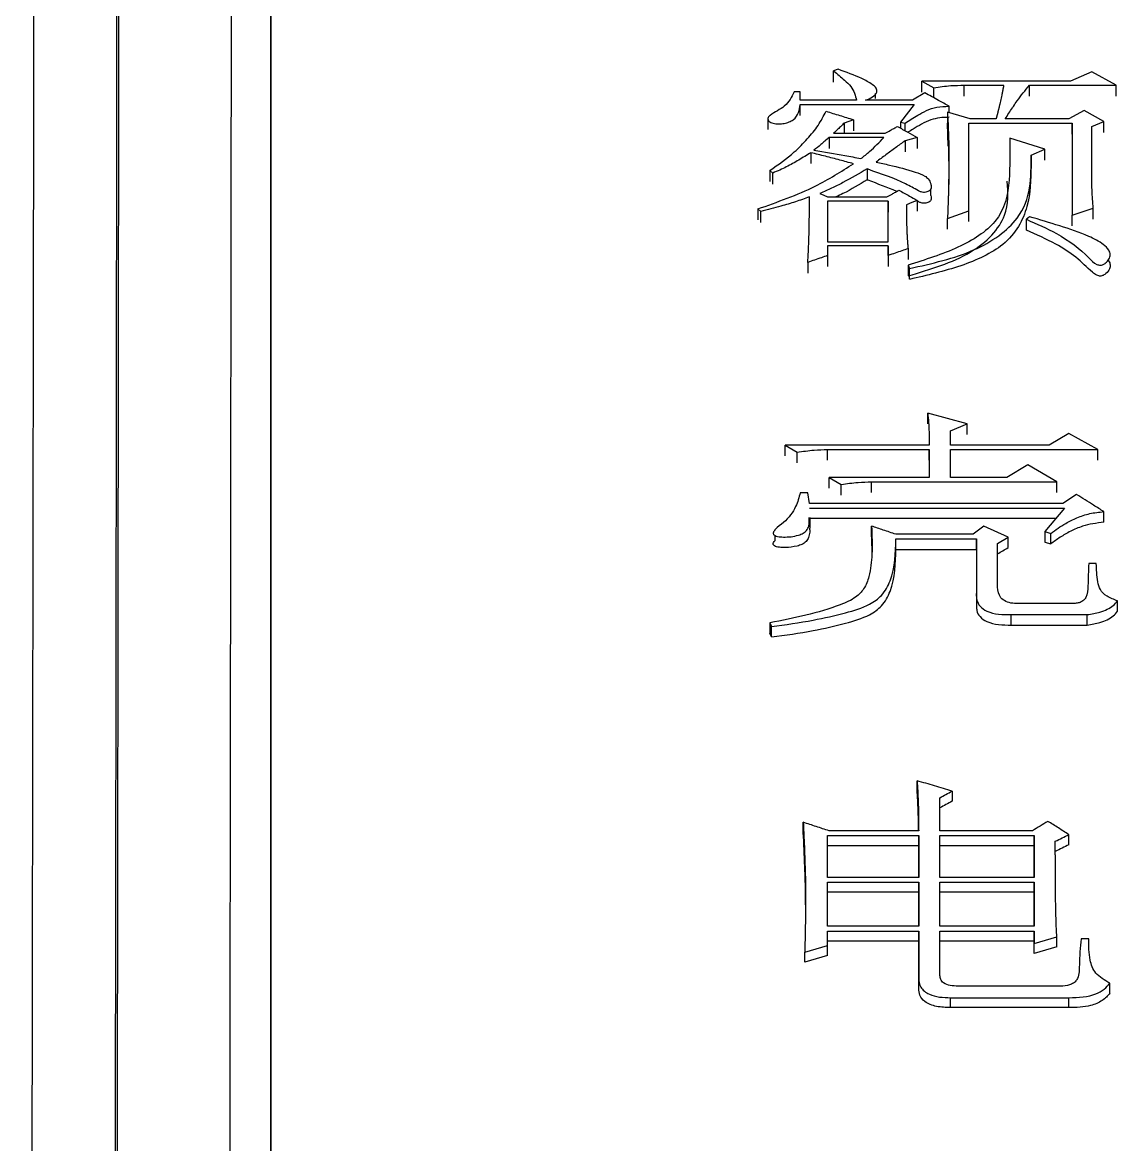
# Model space of a CAD drawing. Header units: millimetres. Extents: x 2160 to 4596, y 811 to 2534.
# Drawn here: x 2730.58 to 2738.38, y 2295.39 to 2303.39 of the extents above; entities that cross this region are included whole.
import ezdxf

# ---------------------------------------------------------------- set-up
doc = ezdxf.new("R2010")
doc.units = ezdxf.units.MM

msp = doc.modelspace()

# ---------------------------------------------------------------- linework, layer by layer
at = {"color": 7, "linetype": 'Continuous', "lineweight": 25}
for p, q in [((2736.3903, 2303.052), (2736.3579, 2303.0401)), ((2736.3579, 2302.9612), (2736.3579, 2303.0401)), ((2738.1968, 2303.0341), (2738.0454, 2302.9685)), ((2738.3699, 2302.9387), (2738.1968, 2303.0341)), ((2736.9853, 2302.9685), (2737.0718, 2302.9208)), ((2738.0454, 2302.9685), (2736.9853, 2302.9685)), ((2736.9853, 2302.8897), (2736.9853, 2302.9685)), ((2737.2881, 2302.9387), (2737.5694, 2302.9387)), ((2737.2881, 2302.8599), (2737.2881, 2302.9387)), ((2737.7533, 2302.9387), (2738.3699, 2302.9387)), ((2738.3699, 2302.8599), (2738.3699, 2302.9387)), ((2736.1199, 2302.8909), (2736.0766, 2302.8909)), ((2736.1199, 2302.8311), (2736.1199, 2302.8909)), ((2736.6563, 2302.9213), (2736.6563, 2302.9232)), ((2736.6563, 2302.844), (2736.6563, 2302.8789)), ((2737.0069, 2302.8849), (2736.9204, 2302.8311)), ((2737.0718, 2302.849), (2737.0718, 2302.9208)), ((2736.5201, 2302.8311), (2736.1199, 2302.8311)), ((2736.1199, 2302.7225), (2736.1199, 2302.8011)), ((2736.9204, 2302.8311), (2736.585, 2302.8311)), ((2736.9312, 2302.8011), (2736.8338, 2302.675)), ((2737.18, 2302.7439), (2737.18, 2302.7891)), ((2735.8889, 2302.7012), (2735.8889, 2302.6223)), ((2736.4985, 2302.6931), (2736.4985, 2302.6146)), ((2737.1692, 2302.7471), (2737.1692, 2302.6681)), ((2737.3314, 2302.6991), (2737.1692, 2302.7471)), ((2737.5153, 2302.6991), (2737.3314, 2302.6991)), ((2738.0345, 2302.6991), (2737.5802, 2302.6991)), ((2738.1427, 2302.7591), (2738.0345, 2302.6991)), ((2738.2833, 2302.681), (2738.1427, 2302.7591)), ((2736.4336, 2302.669), (2736.4336, 2302.5968)), ((2736.8338, 2302.675), (2736.8338, 2302.6329)), ((2736.8338, 2302.675), (2736.8663, 2302.669)), ((2737.1745, 2302.5032), (2737.1692, 2302.6681)), ((2737.3206, 2302.669), (2738.0562, 2302.669)), ((2737.3206, 2302.0442), (2737.3206, 2302.669)), ((2738.0562, 2302.669), (2738.0562, 2302.0136)), ((2738.0562, 2302.5906), (2738.0562, 2302.669)), ((2738.1968, 2302.6449), (2738.2833, 2302.681)), ((2738.1968, 2302.2759), (2738.1968, 2302.6449)), ((2738.2833, 2302.6026), (2738.2833, 2302.681)), ((2736.7148, 2302.5666), (2736.3254, 2302.5666)), ((2736.3254, 2302.5666), (2736.3254, 2302.4883)), ((2736.3579, 2302.5968), (2736.7256, 2302.5968)), ((2736.8663, 2302.5425), (2736.8663, 2302.4642)), ((2736.9528, 2302.5666), (2736.9528, 2302.4883)), ((2737.8615, 2302.4821), (2737.6127, 2302.5606)), ((2736.1956, 2302.4579), (2736.1956, 2302.3797)), ((2737.7641, 2302.4397), (2737.8615, 2302.4821)), ((2737.8615, 2302.4038), (2737.8615, 2302.4821)), ((2737.7641, 2302.4397), (2737.7641, 2302.3615)), ((2735.9035, 2302.3306), (2735.9252, 2302.3124)), ((2735.9252, 2302.2344), (2735.9252, 2302.3124)), ((2736.3146, 2302.142), (2736.7365, 2302.142)), ((2737.0511, 2302.1535), (2737.0511, 2302.2013)), ((2735.817, 2302.0565), (2735.8386, 2302.0381)), ((2735.817, 2302.0565), (2735.817, 2301.9784)), ((2736.1848, 2302.0507), (2736.1848, 2302.0638)), ((2736.3146, 2302.1115), (2736.3146, 2301.8234)), ((2736.7473, 2302.1115), (2736.3146, 2302.1115)), ((2736.7473, 2301.8234), (2736.7473, 2302.1115)), ((2736.7473, 2302.1115), (2736.7473, 2302.0337)), ((2736.9528, 2302.1176), (2736.9528, 2302.0398)), ((2738.0562, 2302.0136), (2738.2076, 2302.0626)), ((2738.2076, 2301.9848), (2738.2076, 2302.0626)), ((2735.8386, 2301.9604), (2735.8386, 2302.0381)), ((2736.7473, 2301.8234), (2736.7473, 2302.0333)), ((2737.1692, 2301.9892), (2737.3206, 2302.0442)), ((2737.1692, 2301.9115), (2737.1692, 2301.9892)), ((2737.3206, 2301.9665), (2737.3206, 2302.0442)), ((2737.7316, 2301.905), (2737.7316, 2301.983)), ((2738.0562, 2301.936), (2738.0562, 2302.0136)), ((2736.3146, 2301.8234), (2736.7473, 2301.8234)), ((2736.7473, 2301.7927), (2736.3146, 2301.7927)), ((2736.3146, 2301.7927), (2736.3146, 2301.7249)), ((2736.7473, 2301.7249), (2736.7473, 2301.7927)), ((2736.7473, 2301.7927), (2736.7473, 2301.7153)), ((2736.8879, 2301.7742), (2736.8879, 2301.6968)), ((2738.3136, 2301.7675), (2738.3136, 2301.7697)), ((2736.174, 2301.6755), (2736.174, 2301.5983)), ((2736.3146, 2301.7249), (2736.3146, 2301.6476)), ((2736.7473, 2301.7249), (2736.7473, 2301.6476)), ((2738.3135, 2301.6919), (2738.3135, 2301.693)), ((2736.8987, 2301.5551), (2736.8987, 2301.6323)), ((2737.3098, 2300.5258), (2737.0285, 2300.6019)), ((2737.0285, 2300.5258), (2737.0285, 2300.6019)), ((2737.1908, 2300.475), (2737.3098, 2300.5258)), ((2737.3098, 2300.4498), (2737.3098, 2300.5258)), ((2737.1908, 2300.3731), (2737.1908, 2300.475)), ((2738.0346, 2300.4559), (2737.8939, 2300.3731)), ((2738.2401, 2300.3412), (2738.0346, 2300.4559)), ((2736.0117, 2300.3731), (2736.0983, 2300.3221)), ((2737.0394, 2300.3731), (2736.0117, 2300.3731)), ((2737.8939, 2300.3731), (2737.1908, 2300.3731)), ((2736.0983, 2300.2463), (2736.0983, 2300.3221)), ((2736.3146, 2300.3412), (2737.0394, 2300.3412)), ((2736.3146, 2300.2654), (2736.3146, 2300.3412)), ((2737.0394, 2300.3412), (2737.0394, 2300.1431)), ((2737.0394, 2300.2654), (2737.0394, 2300.3412)), ((2737.1908, 2300.3412), (2738.2401, 2300.3412)), ((2737.1908, 2300.1431), (2737.1908, 2300.3412)), ((2738.2401, 2300.2654), (2738.2401, 2300.3412)), ((2737.7425, 2300.2327), (2737.5911, 2300.1431)), ((2737.948, 2300.111), (2737.7425, 2300.2327)), ((2736.3254, 2300.1431), (2736.412, 2300.0918)), ((2737.0394, 2300.1431), (2736.3254, 2300.1431)), ((2737.5911, 2300.1431), (2737.1908, 2300.1431)), ((2736.412, 2300.0163), (2736.412, 2300.0918)), ((2736.6283, 2300.0355), (2736.6283, 2300.111)), ((2736.6283, 2300.111), (2737.948, 2300.111)), ((2737.948, 2300.0355), (2737.948, 2300.111)), ((2736.174, 2300.034), (2736.1199, 2300.034)), ((2736.1848, 2299.9569), (2736.174, 2300.034)), ((2738.0887, 2300.0212), (2737.9913, 2299.9569)), ((2737.9913, 2299.9569), (2736.1848, 2299.9569)), ((2736.1848, 2299.9247), (2738.0021, 2299.9247)), ((2738.0021, 2299.9247), (2737.8615, 2299.757)), ((2738.2834, 2299.8236), (2738.2834, 2299.8989)), ((2737.939, 2299.8494), (2736.1848, 2299.8494)), ((2736.1894, 2299.7817), (2736.1894, 2299.8574)), ((2735.938, 2299.7673), (2735.938, 2299.7658)), ((2735.938, 2299.7298), (2735.938, 2299.6917)), ((2736.6283, 2299.7206), (2736.6283, 2299.7958)), ((2737.3531, 2299.7376), (2736.8014, 2299.7376)), ((2737.4288, 2299.7957), (2737.3531, 2299.7376)), ((2737.6019, 2299.7182), (2737.4288, 2299.7957)), ((2737.8615, 2299.757), (2737.9048, 2299.744)), ((2737.8615, 2299.757), (2737.8615, 2299.6819)), ((2737.9048, 2299.6689), (2737.9048, 2299.744)), ((2736.6283, 2299.7206), (2736.6297, 2299.5892)), ((2736.8014, 2299.6302), (2736.8014, 2299.7052)), ((2736.8014, 2299.7052), (2737.3747, 2299.7052)), ((2736.802, 2299.6003), (2736.802, 2299.6758)), ((2737.3747, 2299.7052), (2737.3747, 2299.3153)), ((2737.3747, 2299.6302), (2737.3747, 2299.7052)), ((2737.5262, 2299.6729), (2737.6019, 2299.7182)), ((2737.5262, 2299.361), (2737.5262, 2299.6729)), ((2737.6019, 2299.6431), (2737.6019, 2299.7182)), ((2737.8615, 2299.6819), (2737.9048, 2299.6689)), ((2736.8014, 2299.6302), (2737.3747, 2299.6302)), ((2737.3747, 2299.6302), (2737.3747, 2299.2408)), ((2738.2293, 2299.5302), (2738.1752, 2299.5302)), ((2737.3747, 2299.2954), (2737.3747, 2299.3153)), ((2737.3747, 2299.2984), (2737.3747, 2299.2237)), ((2738.3807, 2299.1886), (2738.3807, 2299.2631)), ((2738.0562, 2299.2435), (2737.6884, 2299.2435)), ((2735.9036, 2299.106), (2735.9144, 2299.0798)), ((2737.6235, 2299.165), (2738.1644, 2299.165)), ((2737.6235, 2299.0906), (2737.6235, 2299.165)), ((2737.6235, 2299.0906), (2738.1644, 2299.0906)), ((2738.1644, 2299.0906), (2738.1644, 2299.165)), ((2735.9144, 2299.0056), (2735.9036, 2299.0318)), ((2735.9144, 2299.0056), (2735.9144, 2299.0798)), ((2736.9528, 2297.9081), (2736.9528, 2297.9809)), ((2737.2016, 2297.907), (2737.2016, 2297.8343)), ((2737.1151, 2297.6239), (2737.1151, 2297.8599)), ((2736.1416, 2297.6123), (2736.1416, 2297.6847)), ((2736.3146, 2297.5901), (2736.9637, 2297.5901)), ((2736.3146, 2297.2916), (2736.3146, 2297.5901)), ((2736.9637, 2297.6239), (2736.3254, 2297.6239)), ((2736.9637, 2297.5901), (2736.9637, 2297.2916)), ((2736.9637, 2297.5178), (2736.9637, 2297.5901)), ((2737.775, 2297.6239), (2737.1151, 2297.6239)), ((2737.1151, 2297.5901), (2737.7858, 2297.5901)), ((2737.1151, 2297.2916), (2737.1151, 2297.5901)), ((2737.7858, 2297.5901), (2737.7858, 2297.2916)), ((2737.7858, 2297.5178), (2737.7858, 2297.5901)), ((2738.0346, 2297.5245), (2738.0346, 2297.5968)), ((2736.9637, 2297.5178), (2736.3146, 2297.5178)), ((2736.9637, 2297.2916), (2736.9637, 2297.5178)), ((2737.7858, 2297.5178), (2737.1151, 2297.5178)), ((2737.7858, 2297.2916), (2737.7858, 2297.5178)), ((2736.1533, 2297.333), (2736.1571, 2297.0151)), ((2736.9637, 2297.2916), (2736.3146, 2297.2916)), ((2736.3146, 2297.2576), (2736.9637, 2297.2576)), ((2736.3146, 2296.9435), (2736.3146, 2297.2576)), ((2736.9637, 2297.2576), (2736.9637, 2296.9435)), ((2736.9637, 2297.1857), (2736.9637, 2297.2576)), ((2737.7858, 2297.2916), (2737.1151, 2297.2916)), ((2737.1151, 2297.2576), (2737.7858, 2297.2576)), ((2737.1151, 2296.9435), (2737.1151, 2297.2576)), ((2737.7858, 2297.2576), (2737.7858, 2296.9435)), ((2737.7858, 2297.1857), (2737.7858, 2297.2576)), ((2736.9637, 2297.1857), (2736.3146, 2297.1857)), ((2736.9637, 2296.9435), (2736.9637, 2297.1857)), ((2737.7858, 2297.1857), (2737.1151, 2297.1857)), ((2737.7858, 2296.9435), (2737.7858, 2297.1857)), ((2736.9637, 2296.9435), (2736.3146, 2296.9435)), ((2737.7858, 2296.9435), (2737.1151, 2296.9435)), ((2736.3146, 2296.9092), (2736.9637, 2296.9092)), ((2736.3146, 2296.8063), (2736.3146, 2296.9092)), ((2736.9637, 2296.9092), (2736.9637, 2296.5723)), ((2736.9637, 2296.8378), (2736.9637, 2296.9092)), ((2737.1151, 2296.9092), (2737.7858, 2296.9092)), ((2737.1151, 2296.593), (2737.1151, 2296.9092)), ((2737.7858, 2296.9092), (2737.7858, 2296.82)), ((2737.7858, 2296.8378), (2737.7858, 2296.9092)), ((2737.948, 2296.7967), (2737.948, 2296.8681)), ((2738.1752, 2296.8543), (2738.1211, 2296.8543)), ((2736.9637, 2296.8378), (2736.3146, 2296.8378)), ((2736.3146, 2296.735), (2736.3146, 2296.8063)), ((2736.9637, 2296.5013), (2736.9637, 2296.8378)), ((2737.7858, 2296.8378), (2737.1151, 2296.8378)), ((2737.7858, 2296.7487), (2737.7858, 2296.8378)), ((2737.7858, 2296.7487), (2737.7858, 2296.82)), ((2736.1524, 2296.687), (2736.1524, 2296.7582)), ((2736.9637, 2296.5013), (2736.9637, 2296.5723)), ((2738.3267, 2296.4669), (2738.3267, 2296.5378)), ((2737.9915, 2296.5171), (2737.2449, 2296.5171)), ((2737.1908, 2296.3634), (2737.1908, 2296.4342)), ((2737.1908, 2296.4342), (2738.0346, 2296.4342)), ((2738.0346, 2296.3634), (2738.0346, 2296.4342)), ((2738.0346, 2296.3634), (2737.1908, 2296.3634))]:
    msp.add_line(p, q, dxfattribs=at)
at = {"color": 7, "linetype": 'Continuous', "lineweight": 25, "flags": 128}
for points in [[(2737.7533, 2302.8599), (2737.7533, 2302.887), (2737.7533, 2302.9129), (2737.7533, 2302.9387)], [(2736.1199, 2302.8011), (2736.5255, 2302.8011), (2736.9312, 2302.8011)], [(2736.4985, 2302.6931), (2736.466, 2302.6811), (2736.4336, 2302.669)], [(2736.9528, 2302.5666), (2736.9095, 2302.5545), (2736.8663, 2302.5425)], [(2735.9035, 2302.3306), (2735.9035, 2302.302), (2735.9035, 2302.2771), (2735.9035, 2302.2526)], [(2736.5959, 2302.3428), (2736.5959, 2302.3199), (2736.5959, 2302.2969), (2736.5959, 2302.2643)], [(2736.2605, 2302.1664), (2736.2876, 2302.1542), (2736.3146, 2302.142)], [(2736.9528, 2302.1176), (2736.915, 2302.1023), (2736.8771, 2302.087)], [(2737.7532, 2302.0014), (2737.7424, 2301.9922), (2737.7316, 2301.983)], [(2736.8879, 2301.657), (2736.8879, 2301.6255), (2736.8879, 2301.6024), (2736.8879, 2301.5797)], [(2736.0117, 2300.2973), (2736.0117, 2300.3162), (2736.0117, 2300.3352), (2736.0117, 2300.3731)], [(2736.3254, 2300.0675), (2736.3254, 2300.0864), (2736.3254, 2300.1053), (2736.3254, 2300.1431)], [(2735.9036, 2299.106), (2735.9036, 2299.0754), (2735.9036, 2299.0536), (2735.9036, 2299.0318)], [(2737.7858, 2296.82), (2737.8669, 2296.844), (2737.948, 2296.8681)], [(2736.1524, 2296.7582), (2736.2335, 2296.7823), (2736.3146, 2296.8063)], [(2737.948, 2296.7967), (2737.8669, 2296.7727), (2737.7858, 2296.7487)], [(2736.3146, 2296.735), (2736.2335, 2296.711), (2736.1524, 2296.687)]]:
    msp.add_lwpolyline(points, dxfattribs=at)
at = {"color": 7, "linetype": 'Continuous', "lineweight": 25}
for points, knots in [([(2732.3461, 2317.8629), (2732.3462, 2317.7589), (2732.3462, 2317.2381), (2732.3463, 2315.8712), (2732.3463, 2313.7113), (2732.3464, 2311.0929), (2732.3464, 2308.6304), (2732.3465, 2305.1226), (2732.3465, 2301.9796), (2732.3465, 2297.6645), (2732.3466, 2292.9775), (2732.3466, 2287.8453), (2732.3467, 2282.4217), (2732.3467, 2277.863), (2732.3468, 2271.9405), (2732.3468, 2267.0347), (2732.3469, 2260.3558), (2732.347, 2256.063), (2732.3471, 2253.0619)], [0, 0, 0, 0, 0.020124, 0.100733, 0.181328, 0.221587, 0.302184, 0.342442, 0.423039, 0.463298, 0.543894, 0.624491, 0.664749, 0.745346, 0.785604, 0.8662, 0.906458, 1, 1, 1, 1]), ([(2732.3466, 2286.7729), (2732.3466, 2287.9576), (2732.3466, 2290.2111), (2732.3465, 2294.2514), (2732.3465, 2297.959), (2732.3465, 2302.1936), (2732.3464, 2305.2676), (2732.3464, 2308.6798), (2732.3463, 2311.6572), (2732.3463, 2314.0006), (2732.3462, 2315.9411), (2732.3462, 2316.6748), (2732.3461, 2317.1716)], [0, 0, 0, 0, 0.072858, 0.13859, 0.270184, 0.335916, 0.467513, 0.533245, 0.664841, 0.796434, 0.862166, 1, 1, 1, 1]), ([(2730.6775, 2316.9149), (2730.6776, 2316.9432), (2730.6779, 2317.0317), (2730.6766, 2316.0453), (2730.6737, 2314.0324), (2730.669, 2310.9697), (2730.6638, 2307.5815), (2730.6587, 2304.2441), (2730.6541, 2301.1744), (2730.6485, 2297.531), (2730.642, 2293.2603), (2730.6347, 2288.6146), (2730.627, 2283.6678), (2730.6188, 2278.4974), (2730.6098, 2272.8131), (2730.5999, 2266.6161), (2730.5892, 2259.9322), (2730.5817, 2255.2415), (2730.5778, 2252.8474)], [0, 0, 0, 0, 0.039342, 0.122943, 0.206183, 0.289063, 0.371582, 0.416612, 0.465601, 0.518547, 0.575452, 0.636313, 0.690059, 0.746552, 0.805793, 0.867782, 0.932518, 1, 1, 1, 1]), ([(2731.1828, 2252.7119), (2731.1874, 2256.0112), (2731.1965, 2262.6097), (2731.2094, 2272.0397), (2731.2215, 2280.9203), (2731.2324, 2289.078), (2731.2422, 2296.3784), (2731.2505, 2302.6961), (2731.2572, 2307.9182), (2731.2622, 2311.9747), (2731.2654, 2314.7227), (2731.2669, 2316.1688), (2731.2665, 2316.1455), (2731.2663, 2316.1368)], [0, 0, 0, 0, 0.094309, 0.188619, 0.282928, 0.377238, 0.471547, 0.565857, 0.660166, 0.754475, 0.848785, 0.943094, 1, 1, 1, 1]), ([(2731.1968, 2252.6632), (2731.2001, 2255.0489), (2731.2066, 2259.7555), (2731.2158, 2266.5047), (2731.2245, 2272.8473), (2731.2325, 2278.7425), (2731.2399, 2284.1731), (2731.2476, 2289.9061), (2731.2552, 2295.6747), (2731.2625, 2301.155), (2731.2682, 2305.6221), (2731.2727, 2309.1452), (2731.276, 2311.8072), (2731.2782, 2313.7101), (2731.2795, 2314.9289), (2731.2801, 2315.6459), (2731.2799, 2315.6767), (2731.2798, 2315.6914)], [0, 0, 0, 0, 0.06854, 0.13522, 0.200041, 0.263001, 0.324101, 0.38334, 0.468684, 0.549845, 0.626823, 0.699617, 0.768227, 0.832652, 0.892892, 0.948946, 1, 1, 1, 1]), ([(2732.078, 2314.9376), (2732.078, 2314.9496), (2732.0783, 2315.0619), (2732.0781, 2314.7092), (2732.0776, 2314.1393), (2732.077, 2313.5926), (2732.0763, 2312.9184), (2732.0754, 2312.1103), (2732.0743, 2311.1704), (2732.073, 2310.0988), (2732.0709, 2308.3893), (2732.0675, 2305.7032), (2732.0623, 2301.5534), (2732.0556, 2296.337), (2732.0483, 2290.7301), (2732.0407, 2285.0529), (2732.0332, 2279.5858), (2732.025, 2273.573), (2732.016, 2267.0254), (2732.0062, 2259.9825), (2731.9994, 2255.0402), (2731.9959, 2252.5261)], [0, 0, 0, 0, 0.008365, 0.077995, 0.107986, 0.138061, 0.168221, 0.198465, 0.228793, 0.259205, 0.289702, 0.358895, 0.433683, 0.514064, 0.600037, 0.66048, 0.723411, 0.788828, 0.856732, 0.927123, 1, 1, 1, 1]), ([(2736.3579, 2303.0401), (2736.3844, 2303.0185), (2736.4278, 2302.9831), (2736.4824, 2302.9311), (2736.5093, 2302.8818), (2736.5165, 2302.848), (2736.5201, 2302.8311)], [0, 0, 0, 0, 0.34464, 0.565757, 0.783533, 1, 1, 1, 1]), ([(2736.585, 2302.8311), (2736.6024, 2302.8386), (2736.6364, 2302.8534), (2736.6709, 2302.8848), (2736.6638, 2302.9193), (2736.6233, 2302.9527), (2736.5345, 2303.0001), (2736.4476, 2303.0314), (2736.3903, 2303.052)], [0, 0, 0, 0, 0.121652, 0.238643, 0.329835, 0.425879, 0.621221, 1, 1, 1, 1]), ([(2737.0718, 2302.9208), (2737.1116, 2302.9267), (2737.1827, 2302.9374), (2737.2559, 2302.9383), (2737.2881, 2302.9387)], [0, 0, 0, 0, 0.558835, 1, 1, 1, 1]), ([(2737.5694, 2302.9387), (2737.5691, 2302.9369), (2737.5684, 2302.9334), (2737.5676, 2302.9291), (2737.5668, 2302.9247), (2737.5661, 2302.9212), (2737.5655, 2302.9177), (2737.5648, 2302.9141), (2737.5641, 2302.9106), (2737.5633, 2302.9063), (2737.5626, 2302.9027), (2737.5618, 2302.8984), (2737.5609, 2302.894), (2737.5599, 2302.8887), (2737.5589, 2302.8834), (2737.5579, 2302.8782), (2737.5568, 2302.8729), (2737.5547, 2302.8624), (2737.5499, 2302.8396), (2737.5447, 2302.8168), (2737.5406, 2302.7993), (2737.5389, 2302.7923), (2737.5372, 2302.7853), (2737.5351, 2302.7765), (2737.5333, 2302.7695), (2737.5316, 2302.7625), (2737.5302, 2302.7572), (2737.5291, 2302.7528), (2737.528, 2302.7484), (2737.5271, 2302.7449), (2737.5262, 2302.7414), (2737.5253, 2302.7379), (2737.5244, 2302.7344), (2737.5233, 2302.73), (2737.5224, 2302.7265), (2737.5213, 2302.7222), (2737.5204, 2302.7187), (2737.5195, 2302.7151), (2737.5186, 2302.7116), (2737.5177, 2302.7081), (2737.5165, 2302.7037), (2737.5158, 2302.7009), (2737.5153, 2302.6991)], [0, 0, 0, 0, 0.021952, 0.043903, 0.054879, 0.07683, 0.087806, 0.098782, 0.120733, 0.131709, 0.15366, 0.164636, 0.186587, 0.208539, 0.23049, 0.252442, 0.274393, 0.296345, 0.384151, 0.559767, 0.581718, 0.603669, 0.647572, 0.669524, 0.713427, 0.735378, 0.75733, 0.779281, 0.790257, 0.812208, 0.823184, 0.83416, 0.856111, 0.867087, 0.889038, 0.900014, 0.921965, 0.932941, 0.943917, 0.965868, 0.976844, 1, 1, 1, 1]), ([(2737.5802, 2302.6991), (2737.5974, 2302.7255), (2737.6168, 2302.7553), (2737.6456, 2302.798), (2737.6826, 2302.8525), (2737.7231, 2302.9019), (2737.7533, 2302.9387)], [0, 0, 0, 0, 0.325176, 0.365823, 0.528414, 1, 1, 1, 1]), ([(2736.0766, 2302.8909), (2736.0588, 2302.8546), (2736.0267, 2302.7888), (2735.9303, 2302.7438), (2735.8888, 2302.7103), (2735.888, 2302.6944), (2735.8963, 2302.6823), (2735.9089, 2302.6733), (2735.9321, 2302.6653), (2735.9658, 2302.6617), (2736.0058, 2302.6653), (2736.0416, 2302.6759), (2736.0849, 2302.6995), (2736.1102, 2302.745), (2736.1166, 2302.7824), (2736.1199, 2302.8011)], [0, 0, 0, 0, 0.230957, 0.41792, 0.453924, 0.487897, 0.511171, 0.535166, 0.56028, 0.61217, 0.662892, 0.713404, 0.762519, 0.88154, 1, 1, 1, 1]), ([(2737.18, 2302.7891), (2737.155, 2302.8029), (2737.1137, 2302.8258), (2737.056, 2302.8578), (2737.0233, 2302.8759), (2737.0069, 2302.8849)], [0, 0, 0, 0, 0.432628, 0.716314, 1, 1, 1, 1]), ([(2736.8663, 2302.669), (2736.8962, 2302.6876), (2736.9455, 2302.7184), (2737.0175, 2302.7595), (2737.0933, 2302.7858), (2737.1508, 2302.788), (2737.18, 2302.7891)], [0, 0, 0, 0, 0.3343851, 0.5522025, 0.7732716, 1, 1, 1, 1]), ([(2735.9035, 2302.3306), (2735.9641, 2302.3737), (2736.0633, 2302.4443), (2736.1713, 2302.555), (2736.2516, 2302.6511), (2736.2864, 2302.7192), (2736.3038, 2302.7531)], [0, 0, 0, 0, 0.34436, 0.564684, 0.783385, 1, 1, 1, 1]), ([(2736.3038, 2302.7531), (2736.3362, 2302.7431), (2736.4011, 2302.7231), (2736.466, 2302.7031), (2736.4985, 2302.6931)], [0, 0, 0, 0, 0.5, 1, 1, 1, 1]), ([(2737.18, 2302.7101), (2737.1576, 2302.7093), (2737.1132, 2302.7077), (2737.0438, 2302.6924), (2736.9841, 2302.6613), (2736.9309, 2302.6308), (2736.8995, 2302.6109), (2736.8872, 2302.6032)], [0, 0, 0, 0, 0.190302, 0.378151, 0.615576, 0.850553, 1, 1, 1, 1]), ([(2737.1692, 2302.7471), (2737.1717, 2302.6909), (2737.1769, 2302.5784), (2737.1798, 2302.451), (2737.1796, 2302.3783), (2737.1795, 2302.3605), (2737.1795, 2302.3552), (2737.1794, 2302.3499), (2737.1794, 2302.3445), (2737.1794, 2302.3392), (2737.1793, 2302.3321), (2737.1792, 2302.325), (2737.1791, 2302.3179), (2737.179, 2302.3126), (2737.179, 2302.3072), (2737.1789, 2302.3019), (2737.1788, 2302.2966), (2737.1787, 2302.2912), (2737.1786, 2302.2841), (2737.1784, 2302.277), (2737.1783, 2302.2699), (2737.1782, 2302.2646), (2737.1781, 2302.2592), (2737.178, 2302.2539), (2737.1778, 2302.2485), (2737.1777, 2302.2432), (2737.1776, 2302.2379), (2737.1775, 2302.2325), (2737.1773, 2302.2254), (2737.1771, 2302.2183), (2737.1769, 2302.2111), (2737.1767, 2302.2058), (2737.1766, 2302.2005), (2737.1764, 2302.1951), (2737.1763, 2302.1898), (2737.1761, 2302.1844), (2737.1759, 2302.1773), (2737.1757, 2302.1701), (2737.1755, 2302.163), (2737.1753, 2302.1577), (2737.1751, 2302.1523), (2737.175, 2302.147), (2737.1748, 2302.1416), (2737.1746, 2302.1362), (2737.1744, 2302.1309), (2737.1742, 2302.1255), (2737.174, 2302.1184), (2737.1737, 2302.1113), (2737.1735, 2302.1041), (2737.1733, 2302.0987), (2737.1731, 2302.0934), (2737.1729, 2302.088), (2737.1727, 2302.0827), (2737.1725, 2302.0773), (2737.1722, 2302.0702), (2737.172, 2302.063), (2737.1717, 2302.0558), (2737.1715, 2302.0505), (2737.1713, 2302.0451), (2737.1711, 2302.0397), (2737.1709, 2302.0344), (2737.1707, 2302.029), (2737.1705, 2302.0236), (2737.1702, 2302.0165), (2737.1699, 2302.0093), (2737.1697, 2302.0021), (2737.1694, 2301.996), (2737.1693, 2301.9917), (2737.1692, 2301.9892)], [0, 0, 0, 0, 0.22469, 0.449389, 0.505561, 0.512583, 0.519604, 0.526626, 0.533647, 0.540669, 0.547691, 0.561734, 0.568755, 0.575777, 0.582798, 0.58982, 0.596841, 0.603863, 0.610884, 0.624927, 0.631949, 0.638971, 0.645992, 0.653014, 0.660035, 0.667057, 0.674078, 0.6811, 0.688121, 0.702164, 0.709186, 0.716207, 0.723229, 0.730251, 0.737272, 0.744294, 0.751315, 0.765358, 0.77238, 0.779401, 0.786423, 0.793444, 0.800466, 0.807487, 0.814509, 0.821531, 0.828552, 0.842595, 0.849617, 0.856638, 0.86366, 0.870681, 0.877703, 0.884724, 0.891746, 0.905789, 0.912811, 0.919832, 0.926854, 0.933875, 0.940897, 0.947918, 0.95494, 0.961961, 0.976004, 0.983026, 0.990048, 1, 1, 1, 1]), ([(2736.4336, 2302.669), (2736.4245, 2302.6603), (2736.4073, 2302.6439), (2736.382, 2302.6199), (2736.3659, 2302.6045), (2736.3579, 2302.5968)], [0, 0, 0, 0, 0.361282, 0.680641, 1, 1, 1, 1]), ([(2736.7256, 2302.5968), (2736.7381, 2302.6037), (2736.7588, 2302.6152), (2736.7876, 2302.6313), (2736.804, 2302.6404), (2736.8122, 2302.6449)], [0, 0, 0, 0, 0.432649, 0.716324, 1, 1, 1, 1]), ([(2736.8122, 2302.6449), (2736.8247, 2302.638), (2736.8496, 2302.6241), (2736.8965, 2302.598), (2736.9309, 2302.5788), (2736.9528, 2302.5666)], [0, 0, 0, 0, 0.266242, 0.532485, 1, 1, 1, 1]), ([(2736.8663, 2302.6148), (2736.8663, 2302.6157), (2736.8663, 2302.6251), (2736.8663, 2302.6432), (2736.8663, 2302.6604), (2736.8663, 2302.669)], [0, 0, 0, 0, 0.046124, 0.523062, 1, 1, 1, 1]), ([(2736.3254, 2302.5666), (2736.3156, 2302.558), (2736.2959, 2302.5408), (2736.2603, 2302.5104), (2736.2335, 2302.489), (2736.2172, 2302.476)], [0, 0, 0, 0, 0.280921, 0.561854, 1, 1, 1, 1]), ([(2736.5526, 2302.4155), (2736.5734, 2302.4323), (2736.6136, 2302.4648), (2736.6676, 2302.5154), (2736.6991, 2302.5495), (2736.7148, 2302.5666)], [0, 0, 0, 0, 0.349925, 0.674457, 1, 1, 1, 1]), ([(2736.8663, 2302.5425), (2736.844, 2302.5261), (2736.7986, 2302.4928), (2736.7301, 2302.4424), (2736.6839, 2302.4083), (2736.6607, 2302.3913)], [0, 0, 0, 0, 0.32488, 0.66244, 1, 1, 1, 1]), ([(2737.6127, 2302.5606), (2737.6142, 2302.4617), (2737.6174, 2302.2643), (2737.5655, 2301.9704), (2737.2502, 2301.7687), (2737.0103, 2301.6947), (2736.8879, 2301.657)], [0, 0, 0, 0, 0.273656, 0.546764, 0.768873, 1, 1, 1, 1]), ([(2736.1956, 2302.4579), (2736.167, 2302.4402), (2736.1105, 2302.4053), (2736.022, 2302.3552), (2735.9575, 2302.3267), (2735.9252, 2302.3124)], [0, 0, 0, 0, 0.3384511, 0.6681197, 1, 1, 1, 1]), ([(2736.4985, 2302.3792), (2736.4664, 2302.3879), (2736.4002, 2302.406), (2736.2993, 2302.4323), (2736.2302, 2302.4494), (2736.1956, 2302.4579)], [0, 0, 0, 0, 0.320379, 0.660141, 1, 1, 1, 1]), ([(2736.2172, 2302.476), (2736.2913, 2302.4641), (2736.404, 2302.4459), (2736.5146, 2302.4233), (2736.5526, 2302.4155)], [0, 0, 0, 0, 0.65698, 1, 1, 1, 1]), ([(2737.1752, 2302.5054), (2737.1764, 2302.454), (2737.1783, 2302.3791), (2737.1776, 2302.2674), (2737.1767, 2302.2111), (2737.1757, 2302.1717), (2737.1755, 2302.1628), (2737.1753, 2302.1587)], [0, 0, 0, 0, 0.473463, 0.690195, 0.834332, 0.924078, 1, 1, 1, 1]), ([(2735.817, 2302.0565), (2735.9587, 2302.1066), (2736.2099, 2302.1953), (2736.4109, 2302.3234), (2736.4985, 2302.3792)], [0, 0, 0, 0, 0.56421, 1, 1, 1, 1]), ([(2736.6607, 2302.3913), (2736.6921, 2302.3841), (2736.7862, 2302.3625), (2736.9043, 2302.3329), (2736.9992, 2302.2991), (2737.0379, 2302.269), (2737.0491, 2302.2407), (2737.0548, 2302.2161), (2737.0521, 2302.1994), (2737.0436, 2302.1879), (2737.0305, 2302.18), (2737.0144, 2302.1753), (2736.9974, 2302.1745), (2736.9786, 2302.1781), (2736.937, 2302.1996), (2736.8253, 2302.2646), (2736.6913, 2302.307), (2736.5987, 2302.3418), (2736.5959, 2302.3428)], [0, 0, 0, 0, 0.09118, 0.273688, 0.348082, 0.385671, 0.439079, 0.473308, 0.494951, 0.511315, 0.527714, 0.54364, 0.558961, 0.57304, 0.596062, 0.704689, 0.991099, 1, 1, 1, 1]), ([(2736.8987, 2301.6323), (2737.0581, 2301.6678), (2737.3685, 2301.7371), (2737.7684, 2302.0252), (2737.7657, 2302.2836), (2737.7641, 2302.4397)], [0, 0, 0, 0, 0.294377, 0.573566, 1, 1, 1, 1]), ([(2736.5959, 2302.3428), (2736.5396, 2302.3092), (2736.4587, 2302.2608), (2736.3434, 2302.2043), (2736.2881, 2302.179), (2736.2605, 2302.1664)], [0, 0, 0, 0, 0.53234, 0.766047, 1, 1, 1, 1]), ([(2737.7641, 2302.3611), (2737.7624, 2302.2656), (2737.759, 2302.0741), (2737.6145, 2301.8001), (2737.2662, 2301.6399), (2737.0225, 2301.5834), (2736.8987, 2301.5547)], [0, 0, 0, 0, 0.271412, 0.543735, 0.768302, 1, 1, 1, 1]), ([(2736.5959, 2302.2643), (2736.54, 2302.2304), (2736.4693, 2302.1874), (2736.391, 2302.1499), (2736.3746, 2302.142)], [0, 0, 0, 0, 0.790335, 1, 1, 1, 1]), ([(2736.8073, 2302.1819), (2736.7401, 2302.2087), (2736.67, 2302.2366), (2736.5987, 2302.2633), (2736.5959, 2302.2643)], [0, 0, 0, 0, 0.960262, 1, 1, 1, 1]), ([(2736.8879, 2301.5794), (2737.0463, 2301.6266), (2737.3536, 2301.7181), (2737.6115, 2301.9897), (2737.5999, 2302.173), (2737.5948, 2302.2548)], [0, 0, 0, 0, 0.37073, 0.719298, 1, 1, 1, 1]), ([(2738.2076, 2302.0626), (2738.2058, 2302.0838), (2738.202, 2302.1261), (2738.1981, 2302.1973), (2738.1973, 2302.2472), (2738.1968, 2302.2759)], [0, 0, 0, 0, 0.29749, 0.594994, 1, 1, 1, 1]), ([(2736.1848, 2302.142), (2736.1518, 2302.1302), (2736.0859, 2302.1066), (2735.9697, 2302.0726), (2735.8867, 2302.0508), (2735.8386, 2302.0381)], [0, 0, 0, 0, 0.296607, 0.593255, 1, 1, 1, 1]), ([(2736.174, 2301.6755), (2736.1743, 2301.6824), (2736.175, 2301.696), (2736.1758, 2301.713), (2736.1765, 2301.7266), (2736.177, 2301.7368), (2736.1774, 2301.7453), (2736.1778, 2301.7538), (2736.1784, 2301.7657), (2736.1791, 2301.7827), (2736.1798, 2301.7997), (2736.1805, 2301.8167), (2736.1811, 2301.8303), (2736.1817, 2301.8473), (2736.1821, 2301.8608), (2736.1826, 2301.8778), (2736.183, 2301.8914), (2736.1833, 2301.9049), (2736.1836, 2301.9185), (2736.1839, 2301.932), (2736.1841, 2301.9489), (2736.1843, 2301.9608), (2736.1844, 2301.9726), (2736.1845, 2301.9794), (2736.1846, 2301.9879), (2736.1846, 2301.9946), (2736.1847, 2302.0014), (2736.1847, 2302.0081), (2736.1848, 2302.0149), (2736.1848, 2302.0234), (2736.1848, 2302.0301), (2736.1848, 2302.0386), (2736.1849, 2302.0453), (2736.1849, 2302.0537), (2736.1849, 2302.0605), (2736.1849, 2302.0673), (2736.1849, 2302.074), (2736.1849, 2302.0807), (2736.1849, 2302.0892), (2736.1849, 2302.0959), (2736.1849, 2302.1044), (2736.1848, 2302.1103), (2736.1848, 2302.1153), (2736.1848, 2302.1187), (2736.1848, 2302.1221), (2736.1848, 2302.1263), (2736.1848, 2302.1296), (2736.1848, 2302.1337), (2736.1848, 2302.1375), (2736.1848, 2302.1405), (2736.1848, 2302.142)], [0, 0, 0, 0, 0.043584, 0.087168, 0.10896, 0.130753, 0.152545, 0.163441, 0.185233, 0.228817, 0.272401, 0.294193, 0.337777, 0.35957, 0.403154, 0.424946, 0.46853, 0.490322, 0.512114, 0.555698, 0.577491, 0.621075, 0.631971, 0.653763, 0.664659, 0.686451, 0.697347, 0.708243, 0.730035, 0.740931, 0.762723, 0.773619, 0.795412, 0.806308, 0.8281, 0.838996, 0.849892, 0.871684, 0.88258, 0.904372, 0.915268, 0.93706, 0.942508, 0.947956, 0.958852, 0.9643, 0.975196, 0.980644, 0.990322, 1, 1, 1, 1]), ([(2736.7365, 2302.142), (2736.7489, 2302.149), (2736.7696, 2302.1607), (2736.7985, 2302.1769), (2736.8148, 2302.1861), (2736.823, 2302.1907)], [0, 0, 0, 0, 0.432649, 0.716324, 1, 1, 1, 1]), ([(2736.823, 2302.1907), (2736.8355, 2302.1837), (2736.8604, 2302.1697), (2736.9037, 2302.1453), (2736.9345, 2302.1279), (2736.9528, 2302.1176)], [0, 0, 0, 0, 0.288429, 0.576858, 1, 1, 1, 1]), ([(2737.0505, 2302.153), (2737.052, 2302.1469), (2737.0548, 2302.136), (2737.0521, 2302.1211), (2737.0436, 2302.1097), (2737.0306, 2302.1018), (2737.0144, 2302.0971), (2736.9975, 2302.0963), (2736.9787, 2302.0998), (2736.965, 2302.1069), (2736.9557, 2302.1118), (2736.9528, 2302.1134)], [0, 0, 0, 0, 0.167841, 0.302239, 0.404481, 0.506937, 0.606485, 0.702394, 0.790586, 0.934492, 1, 1, 1, 1]), ([(2736.8771, 2302.087), (2736.877, 2302.0524), (2736.8769, 2302.0157), (2736.8774, 2301.9767), (2736.8775, 2301.9702), (2736.8776, 2301.9637), (2736.8777, 2301.9572), (2736.8778, 2301.9518), (2736.8779, 2301.9463), (2736.878, 2301.942), (2736.8781, 2301.9366), (2736.8783, 2301.9312), (2736.8785, 2301.9225), (2736.8788, 2301.9138), (2736.8791, 2301.9051), (2736.8793, 2301.8986), (2736.8796, 2301.8921), (2736.88, 2301.8834), (2736.8804, 2301.8758), (2736.8808, 2301.8682), (2736.881, 2301.8639), (2736.8813, 2301.8585), (2736.8817, 2301.853), (2736.8822, 2301.8443), (2736.8828, 2301.8357), (2736.8837, 2301.8248), (2736.8843, 2301.8161), (2736.8852, 2301.8052), (2736.886, 2301.7965), (2736.8869, 2301.7855), (2736.8875, 2301.7787), (2736.8879, 2301.7742)], [0, 0, 0, 0, 0.332695, 0.353489, 0.374282, 0.395075, 0.415869, 0.436662, 0.447059, 0.467852, 0.478249, 0.499042, 0.519836, 0.561422, 0.582216, 0.603009, 0.623803, 0.644596, 0.686183, 0.69658, 0.717373, 0.72777, 0.748563, 0.769356, 0.810943, 0.831737, 0.873323, 0.894117, 0.935704, 0.956497, 1, 1, 1, 1]), ([(2737.7316, 2301.983), (2737.8049, 2301.9506), (2737.9774, 2301.8742), (2738.1328, 2301.7584), (2738.2119, 2301.6702), (2738.2446, 2301.6572), (2738.256, 2301.6555), (2738.2675, 2301.6566), (2738.2817, 2301.6616), (2738.3017, 2301.6752), (2738.3211, 2301.6992), (2738.332, 2301.7314), (2738.3183, 2301.7687), (2738.2687, 2301.8155), (2738.1516, 2301.8765), (2737.9689, 2301.9367), (2737.8253, 2301.9798), (2737.7532, 2302.0013)], [0, 0, 0, 0, 0.163724, 0.385241, 0.440262, 0.448909, 0.455116, 0.461357, 0.469621, 0.484499, 0.514444, 0.547094, 0.577932, 0.622921, 0.7083, 0.85364, 1, 1, 1, 1]), ([(2738.3128, 2301.6912), (2738.3142, 2301.6898), (2738.3236, 2301.6802), (2738.3302, 2301.6587), (2738.3245, 2301.6269), (2738.3056, 2301.6008), (2738.2836, 2301.5849), (2738.2687, 2301.5793), (2738.2573, 2301.5778), (2738.2448, 2301.5795), (2738.2243, 2301.5876), (2738.1693, 2301.633), (2738.0898, 2301.715), (2737.9306, 2301.817), (2737.8028, 2301.8735), (2737.7316, 2301.905)], [0, 0, 0, 0, 0.0081439, 0.0563346, 0.1046803, 0.1662939, 0.1954869, 0.2077623, 0.2201697, 0.2307685, 0.2471045, 0.2947124, 0.5105369, 0.7270456, 1, 1, 1, 1]), ([(2736.8879, 2301.7742), (2736.8732, 2301.769), (2736.8424, 2301.7583), (2736.7955, 2301.7418), (2736.7634, 2301.7305), (2736.7473, 2301.7249)], [0, 0, 0, 0, 0.3137275, 0.6568637, 1, 1, 1, 1]), ([(2736.3146, 2301.7249), (2736.2999, 2301.7197), (2736.2691, 2301.7089), (2736.2222, 2301.6925), (2736.1901, 2301.6812), (2736.174, 2301.6755)], [0, 0, 0, 0, 0.313727, 0.656864, 1, 1, 1, 1]), ([(2736.8879, 2301.657), (2736.8897, 2301.6529), (2736.8933, 2301.6447), (2736.8969, 2301.6364), (2736.8987, 2301.6323)], [0, 0, 0, 0, 0.4999878, 1, 1, 1, 1]), ([(2737.0285, 2300.6019), (2737.0307, 2300.5794), (2737.035, 2300.5344), (2737.0385, 2300.4581), (2737.039, 2300.4043), (2737.0394, 2300.3731)], [0, 0, 0, 0, 0.296184, 0.592391, 1, 1, 1, 1]), ([(2736.0983, 2300.3221), (2736.138, 2300.3285), (2736.2092, 2300.3398), (2736.2823, 2300.3408), (2736.3146, 2300.3413)], [0, 0, 0, 0, 0.558835, 1, 1, 1, 1]), ([(2736.412, 2300.0918), (2736.4517, 2300.0982), (2736.5229, 2300.1096), (2736.596, 2300.1106), (2736.6283, 2300.111)], [0, 0, 0, 0, 0.558835, 1, 1, 1, 1]), ([(2736.1199, 2300.034), (2736.1109, 2300.0008), (2736.0905, 2299.9258), (2736.0264, 2299.8359), (2735.9524, 2299.7858), (2735.9316, 2299.7592), (2735.927, 2299.7472), (2735.9273, 2299.7393), (2735.9324, 2299.7327), (2735.9426, 2299.7266), (2735.965, 2299.72), (2736.0222, 2299.7155), (2736.087, 2299.7229), (2736.1423, 2299.7438), (2736.169, 2299.7666), (2736.1863, 2299.8054), (2736.1846, 2299.8365), (2736.1834, 2299.857)], [0, 0, 0, 0, 0.170188, 0.383877, 0.484872, 0.518136, 0.532323, 0.54667, 0.556258, 0.568733, 0.591032, 0.636489, 0.757265, 0.800785, 0.844304, 0.897642, 1, 1, 1, 1]), ([(2738.2834, 2299.8989), (2738.259, 2299.9142), (2738.2144, 2299.9423), (2738.1495, 2299.983), (2738.1089, 2300.0085), (2738.0887, 2300.0212)], [0, 0, 0, 0, 0.375031, 0.687515, 1, 1, 1, 1]), ([(2737.9048, 2299.744), (2737.9393, 2299.7687), (2737.9964, 2299.8096), (2738.0905, 2299.8567), (2738.1813, 2299.8886), (2738.2492, 2299.8955), (2738.2834, 2299.8989)], [0, 0, 0, 0, 0.333231, 0.552095, 0.774458, 1, 1, 1, 1]), ([(2738.2834, 2299.8236), (2738.231, 2299.8167), (2738.1454, 2299.8054), (2738.0461, 2299.76), (2737.9707, 2299.7174), (2737.9267, 2299.685), (2737.9048, 2299.6689)], [0, 0, 0, 0, 0.3464836, 0.5669547, 0.7845718, 1, 1, 1, 1]), ([(2736.6283, 2299.7957), (2736.6309, 2299.7288), (2736.6356, 2299.6093), (2736.6189, 2299.4586), (2736.5819, 2299.3536), (2736.5137, 2299.2803), (2736.292, 2299.1841), (2736.0759, 2299.1407), (2735.9036, 2299.106)], [0, 0, 0, 0, 0.2081878, 0.3720191, 0.4668119, 0.5383008, 0.6316627, 1, 1, 1, 1]), ([(2736.1864, 2299.7816), (2736.1871, 2299.7721), (2736.1886, 2299.7497), (2736.1809, 2299.7176), (2736.1651, 2299.6863), (2736.1352, 2299.6645), (2736.0833, 2299.6492), (2736.0283, 2299.6423), (2735.9782, 2299.6432), (2735.9525, 2299.6483), (2735.9388, 2299.6535), (2735.9308, 2299.6591), (2735.9271, 2299.6656), (2735.9276, 2299.675), (2735.9313, 2299.6842), (2735.9373, 2299.6897), (2735.9391, 2299.6913)], [0, 0, 0, 0, 0.095266, 0.223884, 0.321828, 0.420683, 0.505255, 0.691393, 0.784602, 0.831831, 0.866417, 0.887089, 0.907953, 0.933031, 0.980131, 1, 1, 1, 1]), ([(2736.8014, 2299.7376), (2736.7864, 2299.7426), (2736.7564, 2299.7527), (2736.6987, 2299.7721), (2736.656, 2299.7864), (2736.6283, 2299.7958)], [0, 0, 0, 0, 0.2600044, 0.5200088, 1, 1, 1, 1]), ([(2735.9144, 2299.0798), (2736.0143, 2299.0936), (2736.1937, 2299.1183), (2736.427, 2299.1721), (2736.6018, 2299.2237), (2736.7147, 2299.3059), (2736.7947, 2299.4668), (2736.7985, 2299.6045), (2736.8014, 2299.7052)], [0, 0, 0, 0, 0.205, 0.367779, 0.497733, 0.583522, 0.695132, 1, 1, 1, 1]), ([(2735.9144, 2299.0056), (2736.0143, 2299.0193), (2736.1937, 2299.044), (2736.427, 2299.0978), (2736.6018, 2299.1493), (2736.7147, 2299.2314), (2736.7947, 2299.3921), (2736.7985, 2299.5296), (2736.8014, 2299.6302)], [0, 0, 0, 0, 0.205133, 0.367965, 0.498041, 0.58382, 0.695352, 1, 1, 1, 1]), ([(2737.5262, 2299.5979), (2737.5388, 2299.6054), (2737.564, 2299.6205), (2737.5893, 2299.6356), (2737.6019, 2299.6431)], [0, 0, 0, 0, 0.499999, 1, 1, 1, 1]), ([(2738.1752, 2299.5302), (2738.173, 2299.477), (2738.1696, 2299.3962), (2738.1694, 2299.3045), (2738.1396, 2299.2662), (2738.1155, 2299.2518), (2738.086, 2299.2445), (2738.0662, 2299.2438), (2738.0562, 2299.2435)], [0, 0, 0, 0, 0.492006, 0.747357, 0.812482, 0.879737, 0.939347, 1, 1, 1, 1]), ([(2738.3807, 2299.2631), (2738.354, 2299.2726), (2738.3018, 2299.2914), (2738.2533, 2299.3424), (2738.2336, 2299.4238), (2738.2311, 2299.4863), (2738.2293, 2299.5302)], [0, 0, 0, 0, 0.195659, 0.382955, 0.567145, 1, 1, 1, 1]), ([(2737.6884, 2299.2435), (2737.6701, 2299.2434), (2737.6337, 2299.2431), (2737.5824, 2299.2567), (2737.532, 2299.2956), (2737.5286, 2299.3342), (2737.5262, 2299.361)], [0, 0, 0, 0, 0.19814, 0.3923, 0.578456, 1, 1, 1, 1]), ([(2737.3747, 2299.3153), (2737.3747, 2299.2998), (2737.3747, 2299.2688), (2737.3967, 2299.2227), (2737.4514, 2299.1838), (2737.5336, 2299.1652), (2737.5933, 2299.1651), (2737.6235, 2299.165)], [0, 0, 0, 0, 0.177785, 0.356958, 0.541697, 0.768829, 1, 1, 1, 1]), ([(2738.1644, 2299.165), (2738.1954, 2299.1698), (2738.2462, 2299.1778), (2738.3087, 2299.2018), (2738.3529, 2299.2288), (2738.3715, 2299.2517), (2738.3807, 2299.2631)], [0, 0, 0, 0, 0.349141, 0.571236, 0.788179, 1, 1, 1, 1]), ([(2737.376, 2299.2239), (2737.3762, 2299.2141), (2737.3766, 2299.1887), (2737.3969, 2299.1483), (2737.4513, 2299.1094), (2737.5336, 2299.0909), (2737.5934, 2299.0907), (2737.6235, 2299.0906)], [0, 0, 0, 0, 0.120477, 0.312003, 0.509571, 0.752605, 1, 1, 1, 1]), ([(2738.1644, 2299.0906), (2738.1954, 2299.0955), (2738.2461, 2299.1034), (2738.3086, 2299.1274), (2738.3529, 2299.1543), (2738.3715, 2299.1773), (2738.3807, 2299.1886)], [0, 0, 0, 0, 0.349259, 0.57138, 0.788286, 1, 1, 1, 1]), ([(2736.9528, 2297.9809), (2736.9556, 2297.9322), (2736.9604, 2297.8485), (2736.9629, 2297.7295), (2736.9634, 2297.6591), (2736.9637, 2297.6239)], [0, 0, 0, 0, 0.41049, 0.705225, 1, 1, 1, 1]), ([(2737.2016, 2297.907), (2737.1602, 2297.9193), (2737.0772, 2297.944), (2736.9943, 2297.9686), (2736.9528, 2297.9809)], [0, 0, 0, 0, 0.499999, 1, 1, 1, 1]), ([(2736.9628, 2297.6239), (2736.9626, 2297.6488), (2736.9622, 2297.7087), (2736.9589, 2297.8034), (2736.9549, 2297.8732), (2736.9528, 2297.9081)], [0, 0, 0, 0, 0.2615261, 0.6307224, 1, 1, 1, 1]), ([(2737.1151, 2297.8599), (2737.1295, 2297.8678), (2737.1584, 2297.8835), (2737.1872, 2297.8992), (2737.2016, 2297.907)], [0, 0, 0, 0, 0.500001, 1, 1, 1, 1]), ([(2737.2016, 2297.8343), (2737.1872, 2297.8265), (2737.1584, 2297.8108), (2737.1295, 2297.7951), (2737.1151, 2297.7873)], [0, 0, 0, 0, 0.499999, 1, 1, 1, 1]), ([(2736.1416, 2297.6847), (2736.1438, 2297.6364), (2736.1505, 2297.4915), (2736.1586, 2297.2648), (2736.1577, 2297.0042), (2736.1541, 2296.8402), (2736.1524, 2296.7582)], [0, 0, 0, 0, 0.1577054, 0.473128, 0.7365335, 1, 1, 1, 1]), ([(2736.3254, 2297.6239), (2736.2948, 2297.634), (2736.2335, 2297.6543), (2736.1722, 2297.6746), (2736.1416, 2297.6847)], [0, 0, 0, 0, 0.5, 1, 1, 1, 1]), ([(2737.8831, 2297.6914), (2737.8651, 2297.6802), (2737.8291, 2297.6577), (2737.793, 2297.6352), (2737.775, 2297.6239)], [0, 0, 0, 0, 0.499999, 1, 1, 1, 1]), ([(2738.0346, 2297.5968), (2738.0093, 2297.6126), (2737.9589, 2297.6442), (2737.9084, 2297.6757), (2737.8831, 2297.6914)], [0, 0, 0, 0, 0.499999, 1, 1, 1, 1]), ([(2736.1529, 2297.3309), (2736.1526, 2297.3441), (2736.1505, 2297.4383), (2736.1457, 2297.5319), (2736.1416, 2297.6123)], [0, 0, 0, 0, 0.139908, 1, 1, 1, 1]), ([(2737.9372, 2297.5495), (2737.9535, 2297.5574), (2737.9859, 2297.5732), (2738.0184, 2297.589), (2738.0346, 2297.5968)], [0, 0, 0, 0, 0.5, 1, 1, 1, 1]), ([(2737.948, 2296.8681), (2737.9461, 2296.9078), (2737.9439, 2296.9525), (2737.9418, 2297.017), (2737.9405, 2297.0815), (2737.9389, 2297.1607), (2737.9386, 2297.2398), (2737.9381, 2297.2892), (2737.9379, 2297.3237), (2737.9378, 2297.3434), (2737.9378, 2297.3558), (2737.9377, 2297.3656), (2737.9377, 2297.3755), (2737.9377, 2297.3853), (2737.9376, 2297.3976), (2737.9376, 2297.4075), (2737.9375, 2297.4198), (2737.9375, 2297.4296), (2737.9375, 2297.4419), (2737.9374, 2297.4518), (2737.9374, 2297.4616), (2737.9374, 2297.4714), (2737.9374, 2297.4813), (2737.9373, 2297.4936), (2737.9373, 2297.5022), (2737.9373, 2297.5108), (2737.9373, 2297.5157), (2737.9373, 2297.5218), (2737.9373, 2297.5267), (2737.9373, 2297.5317), (2737.9373, 2297.5365), (2737.9372, 2297.5424), (2737.9372, 2297.5471), (2737.9372, 2297.5495)], [0, 0, 0, 0, 0.174064, 0.195822, 0.282854, 0.456917, 0.543949, 0.63098, 0.674496, 0.696254, 0.718011, 0.72889, 0.739769, 0.761527, 0.772406, 0.794164, 0.805043, 0.826801, 0.83768, 0.859437, 0.870316, 0.881195, 0.902953, 0.913832, 0.93559, 0.941029, 0.951908, 0.957348, 0.968227, 0.973666, 0.979105, 0.989553, 1, 1, 1, 1]), ([(2738.0346, 2297.5245), (2738.0184, 2297.5167), (2737.9859, 2297.5009), (2737.9535, 2297.4851), (2737.9372, 2297.4772)], [0, 0, 0, 0, 0.499998, 1, 1, 1, 1]), ([(2738.1211, 2296.8543), (2738.1152, 2296.7926), (2738.1062, 2296.6987), (2738.1093, 2296.593), (2738.0807, 2296.5474), (2738.0471, 2296.5242), (2738.0133, 2296.5199), (2737.9915, 2296.5171)], [0, 0, 0, 0, 0.493108, 0.749094, 0.814101, 0.880835, 1, 1, 1, 1]), ([(2738.3267, 2296.5378), (2738.2885, 2296.5597), (2738.2137, 2296.6027), (2738.1767, 2296.7219), (2738.1758, 2296.8041), (2738.1752, 2296.8543)], [0, 0, 0, 0, 0.287877, 0.565058, 1, 1, 1, 1]), ([(2736.9637, 2296.5723), (2736.9657, 2296.5506), (2736.9699, 2296.5065), (2737.0315, 2296.4559), (2737.1123, 2296.4365), (2737.1645, 2296.435), (2737.1908, 2296.4342)], [0, 0, 0, 0, 0.266734, 0.54095, 0.768753, 1, 1, 1, 1]), ([(2737.2449, 2296.5171), (2737.2261, 2296.5177), (2737.1892, 2296.5189), (2737.1412, 2296.5354), (2737.1173, 2296.5643), (2737.1159, 2296.5835), (2737.1151, 2296.593)], [0, 0, 0, 0, 0.293264, 0.577264, 0.790624, 1, 1, 1, 1]), ([(2738.0346, 2296.4342), (2738.1027, 2296.4365), (2738.1968, 2296.4398), (2738.2878, 2296.4934), (2738.3138, 2296.5231), (2738.3267, 2296.5378)], [0, 0, 0, 0, 0.57016, 0.787713, 1, 1, 1, 1]), ([(2737.1908, 2296.3634), (2737.1573, 2296.3645), (2737.0914, 2296.3666), (2737.0074, 2296.3983), (2736.9675, 2296.4504), (2736.965, 2296.4844), (2736.9637, 2296.5013)], [0, 0, 0, 0, 0.2937097, 0.577274, 0.7903653, 1, 1, 1, 1]), ([(2738.3267, 2296.4669), (2738.3099, 2296.4482), (2738.2758, 2296.4102), (2738.1728, 2296.3665), (2738.0874, 2296.3646), (2738.0346, 2296.3634)], [0, 0, 0, 0, 0.269783, 0.548444, 1, 1, 1, 1])]:
    msp.add_open_spline(points, degree=3, knots=knots, dxfattribs=at)

doc.saveas('drawing.dxf')
